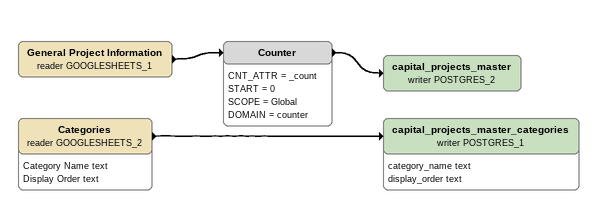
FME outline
General Project Information (reader GOOGLESHEETS_1)
    -> Counter
Counter
    CNT_ATTR = _count
    START = 0
    SCOPE = Global
    DOMAIN = counter
    -> capital_projects_master (writer POSTGRES_2)
capital_projects_master (writer POSTGRES_2)
Categories (reader GOOGLESHEETS_2)
    attributes: Category Name text, Display Order text
    -> capital_projects_master_categories (writer POSTGRES_1)
capital_projects_master_categories (writer POSTGRES_1)
    attributes: category_name text, display_order text
